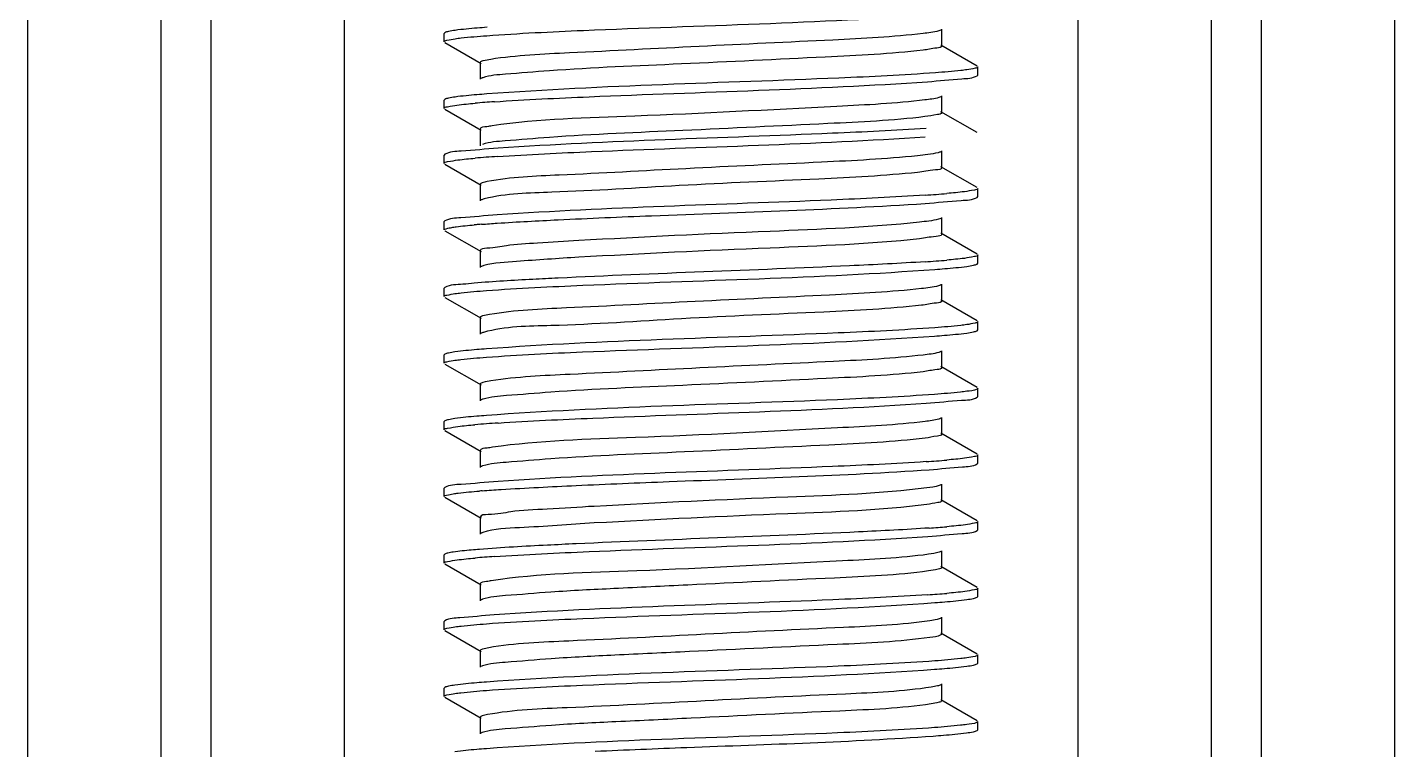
# Model space of a CAD drawing. Extents: x 1382187 to 1725648, y 860327 to 1571294.
# Drawn here: x 1512743.1 to 1513231.3, y 1214257.8 to 1214515.9 of the extents above; entities that cross this region are included whole.
import ezdxf

# ---------------------------------------------------------------- set-up
doc = ezdxf.new("R2010")
doc.units = 0
doc.header["$LTSCALE"] = 1000
doc.header["$MEASUREMENT"] = 0

msp = doc.modelspace()

# ---------------------------------------------------------------- linework, layer by layer
at = {"linetype": 'Continuous'}
for p, q in [((1512743.1, 1215988.29), (1512743.1, 1211247.26)), ((1512790.73, 1215988.29), (1512790.73, 1211247.26)), ((1512808.59, 1215988.29), (1512808.59, 1211247.26)), ((1512856.21, 1215988.29), (1512856.21, 1211247.26)), ((1513118.15, 1215988.29), (1513118.15, 1211247.26)), ((1513165.78, 1215988.29), (1513165.78, 1211247.26)), ((1513183.64, 1215988.29), (1513183.64, 1211247.26)), ((1513231.26, 1215988.29), (1513231.26, 1211247.26)), ((1512892.16, 1214514), (1512891.93, 1214513.74)), ((1513069.55, 1214509.27), (1513069.55, 1214515.22)), ((1512891.93, 1214510.76), (1512891.93, 1214513.74)), ((1512891.93, 1214510.76), (1512891.93, 1214513.74)), ((1512892.16, 1214510.5), (1512905.08, 1214503.02)), ((1513082.21, 1214502.09), (1513069.29, 1214509.57)), ((1512904.82, 1214503.32), (1512904.82, 1214497.36)), ((1513082.43, 1214498.85), (1513082.43, 1214501.83)), ((1513082.43, 1214498.85), (1513082.43, 1214501.83)), ((1513082.21, 1214498.59), (1513082.43, 1214498.85)), ((1512892.16, 1214490.18), (1512891.93, 1214489.92)), ((1512891.93, 1214486.95), (1512891.93, 1214489.92)), ((1512891.93, 1214486.95), (1512891.93, 1214489.92)), ((1513069.55, 1214485.46), (1513069.55, 1214491.41)), ((1512892.16, 1214486.69), (1512905.08, 1214479.2)), ((1513082.21, 1214478.28), (1513069.29, 1214485.76)), ((1512904.82, 1214479.51), (1512904.82, 1214473.55)), ((1512892.16, 1214470.55), (1512891.93, 1214470.29)), ((1512891.93, 1214467.31), (1512891.93, 1214470.29)), ((1512891.93, 1214467.31), (1512891.93, 1214470.29)), ((1513069.55, 1214465.82), (1513069.55, 1214471.78)), ((1512892.16, 1214467.05), (1512905.08, 1214459.57)), ((1513082.21, 1214458.64), (1513069.29, 1214466.12)), ((1512904.82, 1214459.87), (1512904.82, 1214453.92)), ((1513082.21, 1214455.14), (1513082.43, 1214455.41)), ((1513082.43, 1214455.41), (1513082.43, 1214458.38)), ((1513082.43, 1214455.41), (1513082.43, 1214458.38)), ((1512892.16, 1214446.74), (1512891.93, 1214446.48)), ((1512891.93, 1214443.5), (1512891.93, 1214446.48)), ((1512891.93, 1214443.5), (1512891.93, 1214446.48)), ((1513069.55, 1214442.01), (1513069.55, 1214447.96)), ((1512892.16, 1214443.24), (1512905.08, 1214435.76)), ((1513082.21, 1214434.83), (1513069.29, 1214442.31)), ((1512904.82, 1214436.06), (1512904.82, 1214430.1)), ((1513082.21, 1214431.33), (1513082.43, 1214431.59)), ((1513082.43, 1214431.59), (1513082.43, 1214434.57)), ((1513082.43, 1214431.59), (1513082.43, 1214434.57)), ((1512892.16, 1214422.92), (1512891.93, 1214422.66)), ((1512891.93, 1214419.69), (1512891.93, 1214422.66)), ((1512891.93, 1214419.69), (1512891.93, 1214422.66)), ((1513069.55, 1214418.2), (1513069.55, 1214424.15)), ((1512892.16, 1214419.43), (1512905.08, 1214411.94)), ((1513082.21, 1214411.02), (1513069.29, 1214418.5)), ((1512904.82, 1214412.24), (1512904.82, 1214406.29)), ((1513082.21, 1214407.52), (1513082.43, 1214407.78)), ((1513082.43, 1214407.78), (1513082.43, 1214410.76)), ((1513082.43, 1214407.78), (1513082.43, 1214410.76)), ((1512892.16, 1214399.11), (1512891.93, 1214398.85)), ((1512891.93, 1214395.87), (1512891.93, 1214398.85)), ((1512891.93, 1214395.87), (1512891.93, 1214398.85)), ((1513069.55, 1214394.38), (1513069.55, 1214400.34)), ((1512892.16, 1214395.61), (1512905.08, 1214388.13)), ((1513082.21, 1214387.2), (1513069.29, 1214394.69)), ((1512904.82, 1214388.43), (1512904.82, 1214382.48)), ((1513082.21, 1214383.71), (1513082.43, 1214383.97)), ((1513082.43, 1214383.97), (1513082.43, 1214386.94)), ((1513082.43, 1214383.97), (1513082.43, 1214386.94)), ((1512892.16, 1214375.3), (1512891.93, 1214375.04)), ((1512891.93, 1214372.06), (1512891.93, 1214375.04)), ((1512891.93, 1214372.06), (1512891.93, 1214375.04)), ((1513069.55, 1214370.57), (1513069.55, 1214376.53)), ((1512892.16, 1214371.8), (1512905.08, 1214364.32)), ((1513082.21, 1214363.39), (1513069.29, 1214370.87)), ((1512904.82, 1214364.62), (1512904.82, 1214358.67)), ((1513082.43, 1214360.15), (1513082.43, 1214363.13)), ((1513082.43, 1214360.15), (1513082.43, 1214363.13)), ((1513082.21, 1214359.89), (1513082.43, 1214360.15)), ((1512892.16, 1214351.48), (1512891.93, 1214351.22)), ((1512891.93, 1214348.25), (1512891.93, 1214351.22)), ((1512891.93, 1214348.25), (1512891.93, 1214351.22)), ((1512892.16, 1214347.99), (1512905.08, 1214340.5)), ((1513069.55, 1214346.76), (1513069.55, 1214352.71)), ((1513082.21, 1214339.58), (1513069.29, 1214347.06)), ((1512904.82, 1214340.81), (1512904.82, 1214334.85)), ((1513082.43, 1214336.34), (1513082.43, 1214339.32)), ((1513082.43, 1214336.34), (1513082.43, 1214339.32)), ((1513082.21, 1214336.08), (1513082.43, 1214336.34)), ((1513069.55, 1214322.95), (1513069.55, 1214328.9)), ((1512892.16, 1214327.67), (1512891.93, 1214327.41)), ((1512891.93, 1214324.43), (1512891.93, 1214327.41)), ((1512891.93, 1214324.43), (1512891.93, 1214327.41)), ((1512892.16, 1214324.17), (1512905.08, 1214316.69)), ((1513082.21, 1214315.77), (1513069.29, 1214323.25)), ((1512904.82, 1214316.99), (1512904.82, 1214311.04)), ((1513082.43, 1214312.53), (1513082.43, 1214315.51)), ((1513082.43, 1214312.53), (1513082.43, 1214315.51)), ((1513082.21, 1214312.27), (1513082.43, 1214312.53)), ((1513069.55, 1214299.13), (1513069.55, 1214305.09)), ((1512892.16, 1214303.86), (1512891.93, 1214303.6)), ((1512891.93, 1214300.62), (1512891.93, 1214303.6)), ((1512891.93, 1214300.62), (1512891.93, 1214303.6)), ((1512892.16, 1214300.36), (1512905.08, 1214292.88)), ((1513082.21, 1214291.95), (1513069.29, 1214299.44)), ((1512904.82, 1214293.18), (1512904.82, 1214287.23)), ((1513082.43, 1214288.72), (1513082.43, 1214291.69)), ((1513082.43, 1214288.72), (1513082.43, 1214291.69)), ((1512905.56, 1214287.73), (1512905.08, 1214287.53)), ((1513082.21, 1214288.45), (1513082.43, 1214288.72)), ((1512892.16, 1214280.05), (1512891.93, 1214279.79)), ((1512891.93, 1214276.81), (1512891.93, 1214279.79)), ((1512891.93, 1214276.81), (1512891.93, 1214279.79)), ((1513069.55, 1214275.32), (1513069.55, 1214281.27)), ((1512892.16, 1214276.55), (1512905.08, 1214269.07)), ((1513082.21, 1214268.14), (1513069.29, 1214275.62)), ((1512904.82, 1214269.37), (1512904.82, 1214263.41)), ((1513082.43, 1214264.9), (1513082.43, 1214267.88)), ((1513082.43, 1214264.9), (1513082.43, 1214267.88)), ((1512905.51, 1214263.91), (1512905.08, 1214263.72)), ((1513082.21, 1214264.64), (1513082.43, 1214264.9))]:
    msp.add_line(p, q, dxfattribs=at)
for centre, radius, start, end in [((1512937.18, 1214081.91), 408.32, 93.8398, 94.8043), ((1512938.56, 1214044.94), 425.7, 93.7309, 94.7995), ((1513036.03, 1214878.01), 422.95, 273.7477, 274.8005), ((1512927.99, 1214151.48), 294.92, 94.6427, 94.9248), ((1512932.36, 1214097.86), 348.72, 94.4553, 94.6449), ((1513035.98, 1214854.71), 423.47, 273.7437, 274.8009), ((1512938.97, 1213944.45), 430.96, 93.6981, 94.7988), ((1513036.46, 1214777.25), 417.43, 273.7828, 274.8013), ((1512933.23, 1213991.54), 359.83, 94.4275, 94.5797), ((1513037.97, 1214734.44), 398.37, 273.9093, 274.8037), ((1512937.08, 1213920.68), 407.03, 93.8492, 94.8033), ((1513037.27, 1214719.52), 407.29, 273.8479, 274.803)]:
    msp.add_arc(centre, radius, start, end, dxfattribs=at)
for points, knots in [([(1512907.12, 1214512.93), (1512918.6, 1214513.77), (1512972, 1214516.38), (1513025.47, 1214517.42), (1513067.3, 1214520.5)], [0, 0, 0, 0, 0.215407, 1, 1, 1, 1]), ([(1512895.86, 1214514.83), (1512895.05, 1214514.71), (1512893.81, 1214514.5), (1512892.55, 1214514.22), (1512892.16, 1214514)], [0, 0, 0, 0, 0.643741, 1, 1, 1, 1]), ([(1512907.25, 1214515.92), (1512906.08, 1214515.83), (1512902.28, 1214515.53), (1512898.47, 1214515.19), (1512895.86, 1214514.83)], [0, 0, 0, 0, 0.307276, 1, 1, 1, 1]), ([(1513069.29, 1214514.92), (1513069.04, 1214514.78), (1513066.93, 1214514.13), (1513064.76, 1214513.91), (1513062.89, 1214513.69)], [0, 0, 0, 0, 0.131982, 1, 1, 1, 1]), ([(1512891.93, 1214510.76), (1512891.93, 1214511.13), (1512893.83, 1214511.45), (1512894.84, 1214511.71), (1512895.81, 1214511.84)], [0, 0, 0, 0, 0.274415, 1, 1, 1, 1]), ([(1512895.81, 1214511.84), (1512896.53, 1214511.95), (1512900.29, 1214512.41), (1512904.07, 1214512.71), (1512907.12, 1214512.93)], [0, 0, 0, 0, 0.191381, 1, 1, 1, 1]), ([(1513062.89, 1214513.69), (1513052.21, 1214512.44), (1513025.51, 1214511.11), (1512983.41, 1214509.15), (1512942.7, 1214507.01), (1512917.81, 1214505.9), (1512908.53, 1214504.46)], [0, 0, 0, 0, 0.208516, 0.518039, 0.81764, 1, 1, 1, 1]), ([(1513069.54, 1214509.27), (1513069.55, 1214508.65), (1513066.17, 1214508.4), (1513064.55, 1214507.93), (1513062.89, 1214507.74)], [0, 0, 0, 0, 0.268827, 1, 1, 1, 1]), ([(1512908.53, 1214504.46), (1512907.59, 1214504.31), (1512906.6, 1214504.07), (1512904.82, 1214503.68), (1512904.82, 1214503.32)], [0, 0, 0, 0, 0.721013, 1, 1, 1, 1]), ([(1513062.89, 1214507.74), (1513051.31, 1214506.38), (1513022.49, 1214505.05), (1512978.06, 1214502.8), (1512939.88, 1214501.31), (1512916.35, 1214499.33), (1512908.31, 1214498.74), (1512905.72, 1214497.92)], [0, 0, 0, 0, 0.222005, 0.548688, 0.848211, 0.948158, 1, 1, 1, 1]), ([(1513067.3, 1214499.66), (1513055.83, 1214498.82), (1513002.43, 1214496.22), (1512948.96, 1214495.17), (1512907.12, 1214492.09)], [0, 0, 0, 0, 0.215206, 1, 1, 1, 1]), ([(1513078.57, 1214500.75), (1513077.86, 1214500.65), (1513074.11, 1214500.19), (1513070.34, 1214499.89), (1513067.3, 1214499.66)], [0, 0, 0, 0, 0.191317, 1, 1, 1, 1]), ([(1513082.43, 1214501.83), (1513082.43, 1214501.46), (1513080.54, 1214501.14), (1513079.54, 1214500.88), (1513078.57, 1214500.75)], [0, 0, 0, 0, 0.274505, 1, 1, 1, 1]), ([(1512905.72, 1214497.92), (1512905.59, 1214497.88), (1512905.38, 1214497.81), (1512905.17, 1214497.72), (1512905.08, 1214497.67)], [0, 0, 0, 0, 0.563231, 1, 1, 1, 1]), ([(1512909.84, 1214489.31), (1512921.12, 1214490.08), (1512972.68, 1214492.56), (1513024.29, 1214493.75), (1513064.5, 1214496.49)], [0, 0, 0, 0, 0.219091, 1, 1, 1, 1]), ([(1513064.5, 1214496.49), (1513068.6, 1214496.77), (1513074.35, 1214497.56), (1513080.61, 1214497.67), (1513082.21, 1214498.59)], [0, 0, 0, 0, 0.690238, 1, 1, 1, 1]), ([(1512895.81, 1214491.01), (1512895.01, 1214490.9), (1512893.79, 1214490.68), (1512892.55, 1214490.41), (1512892.16, 1214490.18)], [0, 0, 0, 0, 0.643277, 1, 1, 1, 1]), ([(1512907.12, 1214492.09), (1512905.96, 1214492.01), (1512902.18, 1214491.71), (1512898.41, 1214491.37), (1512895.81, 1214491.01)], [0, 0, 0, 0, 0.307434, 1, 1, 1, 1]), ([(1513063.52, 1214489.95), (1513053.1, 1214488.68), (1513018.54, 1214487.03), (1512967.11, 1214484.1), (1512925.89, 1214483.18), (1512909.03, 1214480.72)], [0, 0, 0, 0, 0.203452, 0.669893, 1, 1, 1, 1]), ([(1513069.28, 1214491.11), (1513069.06, 1214490.98), (1513067.17, 1214490.37), (1513065.21, 1214490.16), (1513063.52, 1214489.95)], [0, 0, 0, 0, 0.134844, 1, 1, 1, 1]), ([(1512891.93, 1214486.95), (1512891.93, 1214487.38), (1512894.2, 1214487.66), (1512895.35, 1214487.98), (1512896.49, 1214488.12)], [0, 0, 0, 0, 0.271629, 1, 1, 1, 1]), ([(1513069.55, 1214485.46), (1513069.55, 1214484.9), (1513066.52, 1214484.61), (1513065.03, 1214484.18), (1513063.52, 1214484)], [0, 0, 0, 0, 0.270217, 1, 1, 1, 1]), ([(1512909.03, 1214480.72), (1512908.42, 1214480.63), (1512907.23, 1214480.29), (1512904.83, 1214480.35), (1512904.82, 1214479.51)], [0, 0, 0, 0, 0.421526, 1, 1, 1, 1]), ([(1513063.52, 1214484), (1513052.06, 1214482.59), (1513023.2, 1214481.29), (1512978.55, 1214478.99), (1512940, 1214477.53), (1512916.28, 1214475.49), (1512908.2, 1214474.93), (1512905.63, 1214474.08)], [0, 0, 0, 0, 0.219023, 0.546829, 0.848448, 0.948708, 1, 1, 1, 1]), ([(1513063.99, 1214479.8), (1513052.85, 1214479.05), (1513001.91, 1214476.6), (1512950.91, 1214475.36), (1512911.17, 1214472.74)], [0, 0, 0, 0, 0.219007, 1, 1, 1, 1]), ([(1512910.86, 1214469.74), (1512922.08, 1214470.49), (1512973.02, 1214472.93), (1513024.01, 1214474.15), (1513063.67, 1214476.8)], [0, 0, 0, 0, 0.220571, 1, 1, 1, 1]), ([(1512911.17, 1214472.74), (1512906.76, 1214472.45), (1512900.6, 1214471.59), (1512893.87, 1214471.53), (1512892.16, 1214470.55)], [0, 0, 0, 0, 0.691503, 1, 1, 1, 1]), ([(1513060.92, 1214470.03), (1513049.54, 1214468.85), (1513021.95, 1214467.44), (1512979.28, 1214465.57), (1512939.54, 1214463.27), (1512915.73, 1214462.41), (1512907.26, 1214460.8)], [0, 0, 0, 0, 0.222949, 0.537937, 0.832059, 1, 1, 1, 1]), ([(1513069.28, 1214471.48), (1513068.98, 1214471.3), (1513066.21, 1214470.53), (1513063.39, 1214470.28), (1513060.92, 1214470.03)], [0, 0, 0, 0, 0.124926, 1, 1, 1, 1]), ([(1512891.93, 1214467.31), (1512891.93, 1214467.77), (1512894.35, 1214468.04), (1512895.56, 1214468.37), (1512896.78, 1214468.53)], [0, 0, 0, 0, 0.270691, 1, 1, 1, 1]), ([(1513069.54, 1214465.82), (1513069.55, 1214465.04), (1513065.11, 1214464.94), (1513063.07, 1214464.3), (1513060.92, 1214464.07)], [0, 0, 0, 0, 0.265953, 1, 1, 1, 1]), ([(1512907.26, 1214460.8), (1512906.65, 1214460.68), (1512905.94, 1214460.52), (1512904.83, 1214460.13), (1512904.82, 1214459.87)], [0, 0, 0, 0, 0.710384, 1, 1, 1, 1]), ([(1513060.92, 1214464.07), (1513049.19, 1214462.86), (1513020.82, 1214461.42), (1512977.24, 1214459.63), (1512937.6, 1214456.96), (1512914.09, 1214456.57), (1512906.25, 1214454.62)], [0, 0, 0, 0, 0.22824, 0.54962, 0.84357, 1, 1, 1, 1]), ([(1513063.67, 1214455.96), (1513052.48, 1214455.21), (1513001.54, 1214452.77), (1512950.54, 1214451.54), (1512910.86, 1214448.91)], [0, 0, 0, 0, 0.220044, 1, 1, 1, 1]), ([(1513082.43, 1214458.38), (1513082.43, 1214457.93), (1513080.04, 1214457.66), (1513078.84, 1214457.33), (1513077.63, 1214457.17)], [0, 0, 0, 0, 0.270828, 1, 1, 1, 1]), ([(1512906.25, 1214454.62), (1512906.01, 1214454.56), (1512905.62, 1214454.45), (1512905.23, 1214454.3), (1512905.08, 1214454.22)], [0, 0, 0, 0, 0.588567, 1, 1, 1, 1]), ([(1512932.56, 1214447.14), (1512943.68, 1214447.68), (1512987.37, 1214449.57), (1513031.1, 1214450.81), (1513063.63, 1214452.98)], [0, 0, 0, 0, 0.25454, 1, 1, 1, 1]), ([(1513063.63, 1214452.98), (1513067.94, 1214453.27), (1513073.96, 1214454.1), (1513080.53, 1214454.18), (1513082.21, 1214455.14)], [0, 0, 0, 0, 0.69109, 1, 1, 1, 1]), ([(1512910.86, 1214448.91), (1512906.52, 1214448.62), (1512900.46, 1214447.78), (1512893.84, 1214447.7), (1512892.16, 1214446.74)], [0, 0, 0, 0, 0.691213, 1, 1, 1, 1]), ([(1512905.27, 1214445.53), (1512907.14, 1214445.67), (1512916.23, 1214446.32), (1512925.33, 1214446.79), (1512932.56, 1214447.14)], [0, 0, 0, 0, 0.205696, 1, 1, 1, 1]), ([(1513061.64, 1214446.29), (1513043.92, 1214444.38), (1513003.28, 1214442.89), (1512962.72, 1214440.97), (1512939.95, 1214439.7)], [0, 0, 0, 0, 0.438605, 1, 1, 1, 1]), ([(1513069.29, 1214447.66), (1513069, 1214447.5), (1513066.47, 1214446.77), (1513063.89, 1214446.53), (1513061.64, 1214446.29)], [0, 0, 0, 0, 0.127252, 1, 1, 1, 1]), ([(1512891.93, 1214443.5), (1512891.93, 1214443.77), (1512893.22, 1214444.12), (1512893.97, 1214444.29), (1512894.66, 1214444.41)], [0, 0, 0, 0, 0.28203, 1, 1, 1, 1]), ([(1512894.66, 1214444.41), (1512895.17, 1214444.49), (1512897.83, 1214444.88), (1512900.51, 1214445.13), (1512902.67, 1214445.32)], [0, 0, 0, 0, 0.190713, 1, 1, 1, 1]), ([(1513069.54, 1214442.01), (1513069.55, 1214441.29), (1513065.5, 1214441.13), (1513063.62, 1214440.55), (1513061.64, 1214440.34)], [0, 0, 0, 0, 0.266804, 1, 1, 1, 1]), ([(1512939.95, 1214439.7), (1512935.06, 1214439.42), (1512926.7, 1214438.81), (1512914.96, 1214438.27), (1512909.56, 1214436.95), (1512904.83, 1214436.9), (1512904.82, 1214436.06)], [0, 0, 0, 0, 0.415, 0.730895, 0.928614, 1, 1, 1, 1]), ([(1513061.64, 1214440.34), (1513043.92, 1214438.43), (1513003.28, 1214436.94), (1512962.72, 1214435.02), (1512939.95, 1214433.74)], [0, 0, 0, 0, 0.438605, 1, 1, 1, 1]), ([(1512939.95, 1214433.74), (1512932.54, 1214433.33), (1512921.29, 1214432.43), (1512909.87, 1214431.77), (1512906.08, 1214430.77)], [0, 0, 0, 0, 0.654734, 1, 1, 1, 1]), ([(1513063.63, 1214432.15), (1513054.65, 1214431.55), (1513010.96, 1214429.37), (1512967.25, 1214427.99), (1512932.56, 1214426.3)], [0, 0, 0, 0, 0.205964, 1, 1, 1, 1]), ([(1513082.43, 1214434.57), (1513082.43, 1214434.12), (1513080.04, 1214433.84), (1513078.84, 1214433.51), (1513077.64, 1214433.36)], [0, 0, 0, 0, 0.270838, 1, 1, 1, 1]), ([(1513078.52, 1214430.5), (1513079.33, 1214430.62), (1513080.56, 1214430.83), (1513081.82, 1214431.11), (1513082.21, 1214431.33)], [0, 0, 0, 0, 0.643619, 1, 1, 1, 1]), ([(1512932.56, 1214426.3), (1512929.58, 1214426.16), (1512919.61, 1214425.65), (1512909.64, 1214425.08), (1512902.67, 1214424.48)], [0, 0, 0, 0, 0.299335, 1, 1, 1, 1]), ([(1512906.08, 1214430.77), (1512905.88, 1214430.71), (1512905.54, 1214430.61), (1512905.21, 1214430.48), (1512905.09, 1214430.41)], [0, 0, 0, 0, 0.581773, 1, 1, 1, 1]), ([(1512907.04, 1214421.85), (1512918.49, 1214422.69), (1512971.86, 1214425.3), (1513025.31, 1214426.35), (1513067.14, 1214429.41)], [0, 0, 0, 0, 0.214998, 1, 1, 1, 1]), ([(1513067.14, 1214429.41), (1513068.3, 1214429.5), (1513072.11, 1214429.8), (1513075.91, 1214430.14), (1513078.52, 1214430.5)], [0, 0, 0, 0, 0.307332, 1, 1, 1, 1]), ([(1512902.67, 1214424.48), (1512901.32, 1214424.36), (1512897.86, 1214423.89), (1512894.05, 1214424.02), (1512892.16, 1214422.92)], [0, 0, 0, 0, 0.38307, 1, 1, 1, 1]), ([(1512895.78, 1214420.77), (1512896.5, 1214420.87), (1512900.24, 1214421.33), (1512904, 1214421.63), (1512907.04, 1214421.85)], [0, 0, 0, 0, 0.19129, 1, 1, 1, 1]), ([(1513062.33, 1214422.55), (1513051.44, 1214421.33), (1513024.48, 1214419.97), (1512982.2, 1214418.03), (1512941.75, 1214415.86), (1512917.18, 1214414.81), (1512908.13, 1214413.32)], [0, 0, 0, 0, 0.212745, 0.523869, 0.821865, 1, 1, 1, 1]), ([(1513069.29, 1214423.85), (1513069.02, 1214423.7), (1513066.73, 1214423.01), (1513064.38, 1214422.78), (1513062.33, 1214422.55)], [0, 0, 0, 0, 0.129757, 1, 1, 1, 1]), ([(1512891.93, 1214419.69), (1512891.93, 1214420.06), (1512893.82, 1214420.37), (1512894.82, 1214420.63), (1512895.78, 1214420.77)], [0, 0, 0, 0, 0.27455, 1, 1, 1, 1]), ([(1513062.33, 1214416.6), (1513050.74, 1214415.3), (1513022.16, 1214413.87), (1512977.98, 1214412.09), (1512937.71, 1214409.18), (1512913.72, 1214409.09), (1512905.95, 1214406.92)], [0, 0, 0, 0, 0.223258, 0.547569, 0.845448, 1, 1, 1, 1]), ([(1513069.54, 1214418.2), (1513069.55, 1214417.53), (1513065.87, 1214417.32), (1513064.14, 1214416.8), (1513062.33, 1214416.6)], [0, 0, 0, 0, 0.26783, 1, 1, 1, 1]), ([(1512908.13, 1214413.32), (1512907.3, 1214413.19), (1512906.39, 1214412.97), (1512904.82, 1214412.58), (1512904.82, 1214412.24)], [0, 0, 0, 0, 0.718436, 1, 1, 1, 1]), ([(1512905.95, 1214406.92), (1512905.78, 1214406.87), (1512905.48, 1214406.78), (1512905.2, 1214406.66), (1512905.08, 1214406.59)], [0, 0, 0, 0, 0.575828, 1, 1, 1, 1]), ([(1513067.14, 1214408.58), (1513055.64, 1214407.74), (1513002.27, 1214405.14), (1512948.83, 1214404.09), (1512907.04, 1214401.01)], [0, 0, 0, 0, 0.215728, 1, 1, 1, 1]), ([(1513066.97, 1214405.59), (1513068.15, 1214405.68), (1513071.99, 1214405.97), (1513075.83, 1214406.31), (1513078.48, 1214406.68)], [0, 0, 0, 0, 0.307278, 1, 1, 1, 1]), ([(1513078.52, 1214409.67), (1513077.8, 1214409.56), (1513074.01, 1214409.1), (1513070.21, 1214408.8), (1513067.14, 1214408.58)], [0, 0, 0, 0, 0.19147, 1, 1, 1, 1]), ([(1513078.48, 1214406.68), (1513079.29, 1214406.8), (1513080.54, 1214407.01), (1513081.81, 1214407.29), (1513082.21, 1214407.52)], [0, 0, 0, 0, 0.644079, 1, 1, 1, 1]), ([(1513082.43, 1214410.76), (1513082.43, 1214410.38), (1513080.51, 1214410.06), (1513079.5, 1214409.8), (1513078.52, 1214409.67)], [0, 0, 0, 0, 0.274248, 1, 1, 1, 1]), ([(1512906.98, 1214398.03), (1512918.41, 1214398.88), (1512971.74, 1214401.48), (1513025.15, 1214402.54), (1513066.97, 1214405.59)], [0, 0, 0, 0, 0.214643, 1, 1, 1, 1]), ([(1512891.93, 1214395.87), (1512891.93, 1214396.24), (1512893.81, 1214396.56), (1512894.8, 1214396.82), (1512895.77, 1214396.95)], [0, 0, 0, 0, 0.274625, 1, 1, 1, 1]), ([(1512895.78, 1214399.93), (1512894.99, 1214399.82), (1512893.78, 1214399.61), (1512892.54, 1214399.33), (1512892.16, 1214399.11)], [0, 0, 0, 0, 0.642977, 1, 1, 1, 1]), ([(1512895.77, 1214396.95), (1512896.48, 1214397.05), (1512900.21, 1214397.51), (1512903.95, 1214397.81), (1512906.98, 1214398.03)], [0, 0, 0, 0, 0.191275, 1, 1, 1, 1]), ([(1512907.04, 1214401.01), (1512905.88, 1214400.93), (1512902.13, 1214400.63), (1512898.37, 1214400.3), (1512895.78, 1214399.93)], [0, 0, 0, 0, 0.307533, 1, 1, 1, 1]), ([(1513062.99, 1214398.82), (1513052.36, 1214397.56), (1513025.72, 1214396.23), (1512983.66, 1214394.27), (1512942.89, 1214392.14), (1512917.94, 1214391.02), (1512908.61, 1214389.59)], [0, 0, 0, 0, 0.207666, 0.516866, 0.81679, 1, 1, 1, 1]), ([(1513069.29, 1214400.04), (1513069.04, 1214399.89), (1513066.97, 1214399.25), (1513064.84, 1214399.03), (1513062.99, 1214398.82)], [0, 0, 0, 0, 0.132446, 1, 1, 1, 1]), ([(1513062.99, 1214392.86), (1513051.5, 1214391.51), (1513022.83, 1214390.18), (1512978.52, 1214387.94), (1512940.35, 1214386.43), (1512916.67, 1214384.49), (1512908.52, 1214383.86), (1512905.84, 1214383.07)], [0, 0, 0, 0, 0.220439, 0.545965, 0.845865, 0.946757, 1, 1, 1, 1]), ([(1513069.54, 1214394.38), (1513069.55, 1214393.78), (1513066.23, 1214393.52), (1513064.63, 1214393.06), (1513062.99, 1214392.86)], [0, 0, 0, 0, 0.269044, 1, 1, 1, 1]), ([(1512908.61, 1214389.59), (1512907.66, 1214389.44), (1512906.65, 1214389.19), (1512904.82, 1214388.8), (1512904.82, 1214388.43)], [0, 0, 0, 0, 0.721489, 1, 1, 1, 1]), ([(1512905.84, 1214383.07), (1512905.69, 1214383.03), (1512905.43, 1214382.95), (1512905.19, 1214382.84), (1512905.08, 1214382.78)], [0, 0, 0, 0, 0.570334, 1, 1, 1, 1]), ([(1513066.97, 1214384.75), (1513055.45, 1214383.91), (1513002.12, 1214381.32), (1512948.71, 1214380.27), (1512906.98, 1214377.2)], [0, 0, 0, 0, 0.216242, 1, 1, 1, 1]), ([(1513064, 1214381.57), (1513068.22, 1214381.85), (1513074.12, 1214382.67), (1513080.57, 1214382.76), (1513082.21, 1214383.71)], [0, 0, 0, 0, 0.69073, 1, 1, 1, 1]), ([(1513078.48, 1214385.85), (1513077.75, 1214385.75), (1513073.92, 1214385.28), (1513070.08, 1214384.98), (1513066.97, 1214384.75)], [0, 0, 0, 0, 0.191504, 1, 1, 1, 1]), ([(1513082.43, 1214386.94), (1513082.43, 1214386.82), (1513081.02, 1214385.93), (1513079.73, 1214386.02), (1513078.48, 1214385.85)], [0, 0, 0, 0, 0.088885, 1, 1, 1, 1]), ([(1512906.98, 1214377.2), (1512905.83, 1214377.11), (1512902.09, 1214376.82), (1512898.34, 1214376.48), (1512895.77, 1214376.12)], [0, 0, 0, 0, 0.307553, 1, 1, 1, 1]), ([(1512911.18, 1214374.51), (1512922.45, 1214375.26), (1512973.39, 1214377.69), (1513024.4, 1214378.9), (1513064, 1214381.57)], [0, 0, 0, 0, 0.221629, 1, 1, 1, 1]), ([(1512891.93, 1214372.06), (1512891.93, 1214372.52), (1512894.38, 1214372.79), (1512895.61, 1214373.13), (1512896.84, 1214373.28)], [0, 0, 0, 0, 0.270507, 1, 1, 1, 1]), ([(1512895.77, 1214376.12), (1512894.98, 1214376), (1512893.77, 1214375.79), (1512892.54, 1214375.52), (1512892.16, 1214375.3)], [0, 0, 0, 0, 0.642812, 1, 1, 1, 1]), ([(1513063.63, 1214375.08), (1513053.25, 1214373.8), (1513018.74, 1214372.15), (1512967.3, 1214369.23), (1512926.03, 1214368.29), (1512909.12, 1214365.85)], [0, 0, 0, 0, 0.202603, 0.668804, 1, 1, 1, 1]), ([(1513069.28, 1214376.22), (1513069.06, 1214376.09), (1513067.21, 1214375.49), (1513065.28, 1214375.28), (1513063.63, 1214375.08)], [0, 0, 0, 0, 0.135346, 1, 1, 1, 1]), ([(1513063.63, 1214369.13), (1513052.24, 1214367.72), (1513023.53, 1214366.42), (1512979.01, 1214364.14), (1512940.47, 1214362.64), (1512916.59, 1214360.65), (1512908.41, 1214360.05), (1512905.75, 1214359.23)], [0, 0, 0, 0, 0.21746, 0.544109, 0.846107, 0.947311, 1, 1, 1, 1]), ([(1513069.55, 1214370.57), (1513069.55, 1214370.02), (1513066.57, 1214369.72), (1513065.11, 1214369.31), (1513063.63, 1214369.13)], [0, 0, 0, 0, 0.270473, 1, 1, 1, 1]), ([(1512909.12, 1214365.85), (1512908.5, 1214365.76), (1512907.28, 1214365.41), (1512904.83, 1214365.49), (1512904.82, 1214364.62)], [0, 0, 0, 0, 0.421733, 1, 1, 1, 1]), ([(1513082.43, 1214363.13), (1513082.43, 1214362.69), (1513080.08, 1214362.41), (1513078.89, 1214362.08), (1513077.7, 1214361.93)], [0, 0, 0, 0, 0.271064, 1, 1, 1, 1]), ([(1512905.75, 1214359.23), (1512905.62, 1214359.2), (1512905.39, 1214359.12), (1512905.17, 1214359.02), (1512905.08, 1214358.97)], [0, 0, 0, 0, 0.565364, 1, 1, 1, 1]), ([(1513064, 1214360.73), (1513052.86, 1214359.98), (1513001.92, 1214357.53), (1512950.92, 1214356.3), (1512911.18, 1214353.68)], [0, 0, 0, 0, 0.218973, 1, 1, 1, 1]), ([(1512939.01, 1214352.19), (1512950.07, 1214352.7), (1512992.11, 1214354.49), (1513034.2, 1214355.69), (1513065.13, 1214357.83)], [0, 0, 0, 0, 0.263095, 1, 1, 1, 1]), ([(1513065.13, 1214357.83), (1513069.08, 1214358.11), (1513074.63, 1214358.87), (1513080.66, 1214359.01), (1513082.21, 1214359.89)], [0, 0, 0, 0, 0.689563, 1, 1, 1, 1]), ([(1512911.18, 1214353.68), (1512906.77, 1214353.38), (1512900.6, 1214352.53), (1512893.87, 1214352.47), (1512892.16, 1214351.48)], [0, 0, 0, 0, 0.691512, 1, 1, 1, 1]), ([(1512891.93, 1214348.25), (1512891.93, 1214348.56), (1512893.48, 1214348.9), (1512894.33, 1214349.11), (1512895.14, 1214349.23)], [0, 0, 0, 0, 0.278252, 1, 1, 1, 1]), ([(1512895.14, 1214349.23), (1512895.73, 1214349.33), (1512898.84, 1214349.74), (1512901.97, 1214350.01), (1512904.5, 1214350.22)], [0, 0, 0, 0, 0.191021, 1, 1, 1, 1]), ([(1512905.46, 1214350.29), (1512907.71, 1214350.47), (1512918.88, 1214351.23), (1512930.07, 1214351.78), (1512939.01, 1214352.19)], [0, 0, 0, 0, 0.201424, 1, 1, 1, 1]), ([(1513064.23, 1214351.34), (1513047.79, 1214349.2), (1513008.1, 1214347.98), (1512968.55, 1214345.98), (1512945.53, 1214344.75)], [0, 0, 0, 0, 0.418207, 1, 1, 1, 1]), ([(1513069.28, 1214352.41), (1513069.08, 1214352.29), (1513067.43, 1214351.73), (1513065.7, 1214351.54), (1513064.23, 1214351.34)], [0, 0, 0, 0, 0.138483, 1, 1, 1, 1]), ([(1512945.53, 1214344.75), (1512939.91, 1214344.45), (1512930.26, 1214343.76), (1512916.64, 1214343.25), (1512910.42, 1214341.69), (1512904.82, 1214341.79), (1512904.82, 1214340.81)], [0, 0, 0, 0, 0.411949, 0.728681, 0.928197, 1, 1, 1, 1]), ([(1513064.23, 1214345.39), (1513047.79, 1214343.25), (1513008.1, 1214342.03), (1512968.55, 1214340.02), (1512945.53, 1214338.8)], [0, 0, 0, 0, 0.418207, 1, 1, 1, 1]), ([(1513069.55, 1214346.76), (1513069.55, 1214346.26), (1513066.9, 1214345.93), (1513065.56, 1214345.56), (1513064.23, 1214345.39)], [0, 0, 0, 0, 0.272138, 1, 1, 1, 1]), ([(1512945.53, 1214338.8), (1512936.63, 1214338.32), (1512923.44, 1214337.14), (1512909.89, 1214336.75), (1512905.68, 1214335.4)], [0, 0, 0, 0, 0.668187, 1, 1, 1, 1]), ([(1513082.43, 1214339.32), (1513082.43, 1214338.9), (1513080.24, 1214338.61), (1513079.12, 1214338.3), (1513078.01, 1214338.16)], [0, 0, 0, 0, 0.272105, 1, 1, 1, 1]), ([(1512905.68, 1214335.4), (1512905.56, 1214335.36), (1512905.36, 1214335.29), (1512905.17, 1214335.2), (1512905.08, 1214335.15)], [0, 0, 0, 0, 0.560801, 1, 1, 1, 1]), ([(1512909.76, 1214326.79), (1512921.04, 1214327.56), (1512972.66, 1214330.05), (1513024.34, 1214331.24), (1513064.6, 1214333.98)], [0, 0, 0, 0, 0.218971, 1, 1, 1, 1]), ([(1513065.13, 1214337), (1513056.72, 1214336.42), (1513014.69, 1214334.27), (1512972.63, 1214332.91), (1512939.01, 1214331.35)], [0, 0, 0, 0, 0.200271, 1, 1, 1, 1]), ([(1513064.6, 1214333.98), (1513068.67, 1214334.26), (1513074.39, 1214335.05), (1513080.62, 1214335.17), (1513082.21, 1214336.08)], [0, 0, 0, 0, 0.690138, 1, 1, 1, 1]), ([(1512895.14, 1214328.4), (1512894.49, 1214328.3), (1512893.49, 1214328.11), (1512892.48, 1214327.86), (1512892.16, 1214327.67)], [0, 0, 0, 0, 0.635229, 1, 1, 1, 1]), ([(1512904.5, 1214329.38), (1512903.54, 1214329.3), (1512900.41, 1214329.04), (1512897.28, 1214328.73), (1512895.14, 1214328.4)], [0, 0, 0, 0, 0.308017, 1, 1, 1, 1]), ([(1512939.01, 1214331.35), (1512935.59, 1214331.2), (1512924.08, 1214330.64), (1512912.58, 1214330.03), (1512904.5, 1214329.38)], [0, 0, 0, 0, 0.296988, 1, 1, 1, 1]), ([(1513069.28, 1214328.6), (1513069.09, 1214328.49), (1513067.63, 1214327.98), (1513066.1, 1214327.79), (1513064.8, 1214327.61)], [0, 0, 0, 0, 0.141904, 1, 1, 1, 1]), ([(1512891.93, 1214324.43), (1512891.93, 1214324.87), (1512894.2, 1214325.15), (1512895.35, 1214325.46), (1512896.5, 1214325.61)], [0, 0, 0, 0, 0.271637, 1, 1, 1, 1]), ([(1513064.8, 1214327.61), (1513054.65, 1214326.21), (1513019.87, 1214324.65), (1512967.95, 1214321.55), (1512925.92, 1214320.76), (1512908.75, 1214318.17)], [0, 0, 0, 0, 0.196527, 0.666696, 1, 1, 1, 1]), ([(1513064.8, 1214321.65), (1513053.68, 1214320.12), (1513024.95, 1214318.9), (1512987.54, 1214317.01), (1512953.82, 1214315.41), (1512932.09, 1214314.36), (1512916.52, 1214312.99), (1512908.23, 1214312.44), (1512905.61, 1214311.57)], [0, 0, 0, 0, 0.211039, 0.539644, 0.704709, 0.845991, 0.948071, 1, 1, 1, 1]), ([(1513069.55, 1214322.95), (1513069.54, 1214322.49), (1513067.2, 1214322.14), (1513065.99, 1214321.82), (1513064.8, 1214321.65)], [0, 0, 0, 0, 0.274084, 1, 1, 1, 1]), ([(1512908.75, 1214318.17), (1512908.18, 1214318.08), (1512907.06, 1214317.76), (1512904.82, 1214317.79), (1512904.82, 1214316.99)], [0, 0, 0, 0, 0.420596, 1, 1, 1, 1]), ([(1513082.43, 1214315.51), (1513082.43, 1214315.07), (1513080.16, 1214314.79), (1513079.01, 1214314.48), (1513077.86, 1214314.33)], [0, 0, 0, 0, 0.271601, 1, 1, 1, 1]), ([(1512905.61, 1214311.57), (1512905.51, 1214311.53), (1512905.33, 1214311.47), (1512905.16, 1214311.38), (1512905.08, 1214311.34)], [0, 0, 0, 0, 0.556813, 1, 1, 1, 1]), ([(1512907.04, 1214302.79), (1512918.5, 1214303.63), (1512971.87, 1214306.23), (1513025.31, 1214307.29), (1513067.14, 1214310.35)], [0, 0, 0, 0, 0.215007, 1, 1, 1, 1]), ([(1513064.6, 1214313.15), (1513053.31, 1214312.38), (1513001.69, 1214309.89), (1512950.02, 1214308.7), (1512909.76, 1214305.96)], [0, 0, 0, 0, 0.219019, 1, 1, 1, 1]), ([(1513067.14, 1214310.35), (1513068.31, 1214310.44), (1513072.11, 1214310.73), (1513075.91, 1214311.07), (1513078.52, 1214311.44)], [0, 0, 0, 0, 0.307335, 1, 1, 1, 1]), ([(1513078.52, 1214311.44), (1513079.33, 1214311.55), (1513080.56, 1214311.77), (1513081.82, 1214312.04), (1513082.21, 1214312.27)], [0, 0, 0, 0, 0.643606, 1, 1, 1, 1]), ([(1512909.76, 1214305.96), (1512905.68, 1214305.68), (1512899.97, 1214304.89), (1512893.75, 1214304.77), (1512892.16, 1214303.86)], [0, 0, 0, 0, 0.690145, 1, 1, 1, 1]), ([(1513069.28, 1214304.79), (1513068.86, 1214304.54), (1513067.51, 1214304.23), (1513066.19, 1214304), (1513065.34, 1214303.87)], [0, 0, 0, 0, 0.359626, 1, 1, 1, 1]), ([(1512891.93, 1214300.62), (1512891.93, 1214300.99), (1512893.82, 1214301.31), (1512894.82, 1214301.57), (1512895.78, 1214301.7)], [0, 0, 0, 0, 0.274548, 1, 1, 1, 1]), ([(1512895.78, 1214301.7), (1512896.5, 1214301.8), (1512900.24, 1214302.26), (1512904, 1214302.56), (1512907.04, 1214302.79)], [0, 0, 0, 0, 0.19129, 1, 1, 1, 1]), ([(1513065.34, 1214303.87), (1513055.14, 1214302.38), (1513028.3, 1214301.2), (1512985.35, 1214299.09), (1512943.15, 1214296.82), (1512917.26, 1214295.84), (1512907.81, 1214294.2)], [0, 0, 0, 0, 0.195916, 0.50941, 0.817674, 1, 1, 1, 1]), ([(1513069.55, 1214299.13), (1513069.54, 1214299), (1513068.08, 1214298.02), (1513066.67, 1214298.11), (1513065.34, 1214297.92)], [0, 0, 0, 0, 0.090979, 1, 1, 1, 1]), ([(1513065.34, 1214297.92), (1513054.37, 1214296.32), (1513025.65, 1214295.15), (1512988.18, 1214293.22), (1512954.17, 1214291.62), (1512932.2, 1214290.56), (1512916.51, 1214289.16), (1512908.17, 1214288.63), (1512905.56, 1214287.73)], [0, 0, 0, 0, 0.207622, 0.537088, 0.703334, 0.845682, 0.948308, 1, 1, 1, 1]), ([(1512907.81, 1214294.2), (1512907.06, 1214294.07), (1512906.23, 1214293.88), (1512904.82, 1214293.48), (1512904.82, 1214293.18)], [0, 0, 0, 0, 0.716188, 1, 1, 1, 1]), ([(1513067.14, 1214289.51), (1513055.65, 1214288.67), (1513002.28, 1214286.07), (1512948.83, 1214285.03), (1512907.04, 1214281.95)], [0, 0, 0, 0, 0.215715, 1, 1, 1, 1]), ([(1513078.52, 1214290.6), (1513077.8, 1214290.5), (1513074.02, 1214290.04), (1513070.21, 1214289.74), (1513067.14, 1214289.51)], [0, 0, 0, 0, 0.191467, 1, 1, 1, 1]), ([(1513082.43, 1214291.69), (1513082.43, 1214291.32), (1513080.51, 1214291), (1513079.51, 1214290.74), (1513078.52, 1214290.6)], [0, 0, 0, 0, 0.274254, 1, 1, 1, 1]), ([(1512906.98, 1214278.97), (1512918.41, 1214279.81), (1512971.75, 1214282.41), (1513025.16, 1214283.48), (1513066.97, 1214286.53)], [0, 0, 0, 0, 0.214657, 1, 1, 1, 1]), ([(1513066.97, 1214286.53), (1513068.15, 1214286.61), (1513071.99, 1214286.91), (1513075.84, 1214287.25), (1513078.48, 1214287.62)], [0, 0, 0, 0, 0.307279, 1, 1, 1, 1]), ([(1513078.48, 1214287.62), (1513079.29, 1214287.73), (1513080.54, 1214287.95), (1513081.81, 1214288.23), (1513082.21, 1214288.45)], [0, 0, 0, 0, 0.644063, 1, 1, 1, 1]), ([(1512895.78, 1214280.87), (1512894.99, 1214280.76), (1512893.78, 1214280.54), (1512892.54, 1214280.27), (1512892.16, 1214280.05)], [0, 0, 0, 0, 0.642982, 1, 1, 1, 1]), ([(1512907.04, 1214281.95), (1512905.88, 1214281.86), (1512902.13, 1214281.57), (1512898.37, 1214281.23), (1512895.78, 1214280.87)], [0, 0, 0, 0, 0.307532, 1, 1, 1, 1]), ([(1513065.84, 1214280.13), (1513055.71, 1214278.56), (1513028.68, 1214277.44), (1512985.33, 1214275.29), (1512942.78, 1214272.92), (1512916.72, 1214272.06), (1512907.37, 1214270.31)], [0, 0, 0, 0, 0.193768, 0.50974, 0.82028, 1, 1, 1, 1]), ([(1513069.28, 1214280.97), (1513068.91, 1214280.76), (1513067.74, 1214280.46), (1513066.59, 1214280.25), (1513065.84, 1214280.13)], [0, 0, 0, 0, 0.365017, 1, 1, 1, 1]), ([(1512891.93, 1214276.81), (1512891.93, 1214277.18), (1512893.81, 1214277.5), (1512894.8, 1214277.75), (1512895.77, 1214277.89)], [0, 0, 0, 0, 0.274622, 1, 1, 1, 1]), ([(1512895.77, 1214277.89), (1512896.48, 1214277.99), (1512900.21, 1214278.45), (1512903.95, 1214278.75), (1512906.98, 1214278.97)], [0, 0, 0, 0, 0.191276, 1, 1, 1, 1]), ([(1513069.54, 1214275.32), (1513069.54, 1214274.96), (1513067.76, 1214274.57), (1513066.77, 1214274.32), (1513065.84, 1214274.18)], [0, 0, 0, 0, 0.278995, 1, 1, 1, 1]), ([(1512907.37, 1214270.31), (1512906.73, 1214270.19), (1512906, 1214270.03), (1512904.82, 1214269.63), (1512904.82, 1214269.37)], [0, 0, 0, 0, 0.712168, 1, 1, 1, 1]), ([(1513065.84, 1214274.18), (1513055.04, 1214272.5), (1513026.35, 1214271.42), (1512988.84, 1214269.44), (1512954.55, 1214267.82), (1512932.34, 1214266.77), (1512916.53, 1214265.33), (1512908.11, 1214264.83), (1512905.51, 1214263.91)], [0, 0, 0, 0, 0.20408, 0.534343, 0.70178, 0.845233, 0.948467, 1, 1, 1, 1]), ([(1513066.97, 1214265.69), (1513055.46, 1214264.85), (1513002.13, 1214262.25), (1512948.72, 1214261.21), (1512906.98, 1214258.13)], [0, 0, 0, 0, 0.216223, 1, 1, 1, 1]), ([(1513078.48, 1214266.78), (1513077.75, 1214266.68), (1513073.92, 1214266.22), (1513070.08, 1214265.92), (1513066.97, 1214265.69)], [0, 0, 0, 0, 0.191504, 1, 1, 1, 1]), ([(1513082.43, 1214267.88), (1513082.43, 1214267.76), (1513081.02, 1214266.87), (1513079.73, 1214266.96), (1513078.48, 1214266.78)], [0, 0, 0, 0, 0.088893, 1, 1, 1, 1]), ([(1512945.77, 1214257.24), (1512956.68, 1214257.73), (1512996.95, 1214259.42), (1513037.25, 1214260.57), (1513066.55, 1214262.68)], [0, 0, 0, 0, 0.271117, 1, 1, 1, 1]), ([(1513066.55, 1214262.68), (1513067.76, 1214262.77), (1513071.71, 1214263.07), (1513075.65, 1214263.42), (1513078.37, 1214263.79)], [0, 0, 0, 0, 0.307137, 1, 1, 1, 1]), ([(1513078.37, 1214263.79), (1513079.21, 1214263.91), (1513080.49, 1214264.13), (1513081.8, 1214264.41), (1513082.21, 1214264.64)], [0, 0, 0, 0, 0.645207, 1, 1, 1, 1]), ([(1512906.98, 1214258.13), (1512905.83, 1214258.05), (1512902.09, 1214257.75), (1512898.34, 1214257.42), (1512895.77, 1214257.05)], [0, 0, 0, 0, 0.307553, 1, 1, 1, 1])]:
    msp.add_open_spline(points, degree=3, knots=knots, dxfattribs=at)
for points in [[(1512896.49, 1214488.12), (1512898.65, 1214488.41), (1512900.82, 1214488.61), (1512902.99, 1214488.79)], [(1512896.78, 1214468.53), (1512898.83, 1214468.78), (1512900.88, 1214468.98), (1512902.94, 1214469.15)], [(1513077.63, 1214457.17), (1513075.57, 1214456.91), (1513073.5, 1214456.72), (1513071.42, 1214456.54)], [(1513077.64, 1214433.36), (1513075.57, 1214433.1), (1513073.5, 1214432.91), (1513071.43, 1214432.73)], [(1512896.84, 1214373.28), (1512898.86, 1214373.54), (1512900.89, 1214373.73), (1512902.92, 1214373.9)], [(1513077.7, 1214361.93), (1513075.61, 1214361.66), (1513073.51, 1214361.47), (1513071.4, 1214361.29)], [(1513078.01, 1214338.16), (1513075.79, 1214337.86), (1513073.56, 1214337.66), (1513071.33, 1214337.47)], [(1512896.5, 1214325.61), (1512898.66, 1214325.89), (1512900.83, 1214326.1), (1512903, 1214326.28)], [(1513077.86, 1214314.33), (1513075.7, 1214314.05), (1513073.54, 1214313.84), (1513071.37, 1214313.66)]]:
    msp.add_open_spline(points, degree=3, dxfattribs=at)

doc.saveas('drawing.dxf')
